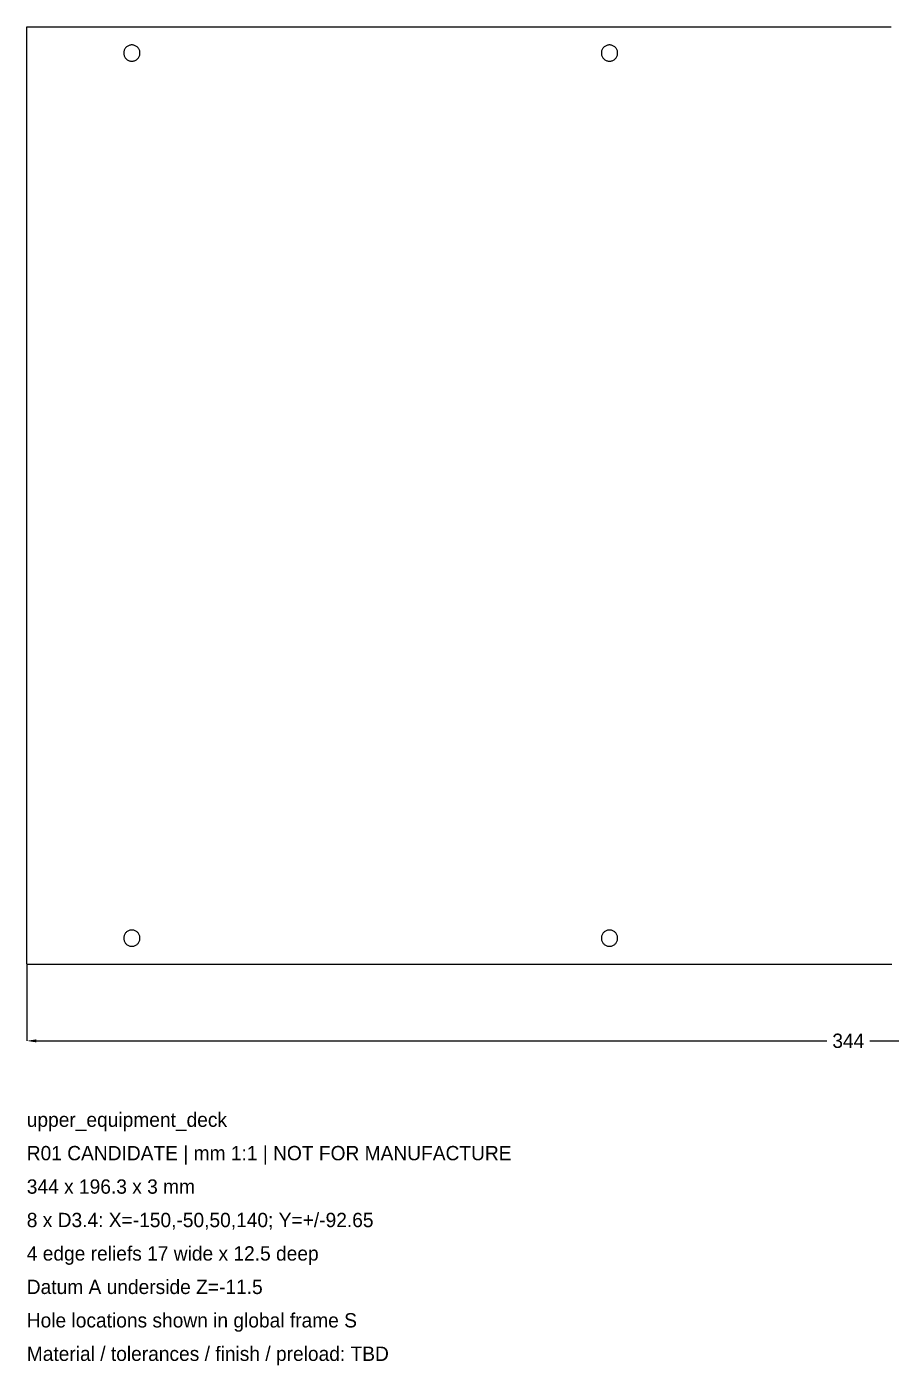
# Model space of a CAD drawing. Header units: millimetres. Extents: x 0 to 1322, y -1284 to 196.
# Drawn here: x 960 to 1141, y -483.9 to -203.7 of the extents above; entities that cross this region are included whole.
import ezdxf

# ---------------------------------------------------------------- set-up
doc = ezdxf.new("R2010")
doc.units = ezdxf.units.MM
for name, color, linetype in [('REFERENCE_DIMENSIONS', 2, 'Continuous'), ('REFERENCE_GEOMETRY', 7, 'Continuous'), ('REFERENCE_NOTES', 3, 'Continuous')]:
    doc.layers.add(name, color=color, linetype=linetype)
doc.dimstyles.get("Standard").update_dxf_attribs({"dimtxt": 2.5, "dimasz": 2.5, "dimexe": 1.25, "dimexo": 0.625, "dimtad": 1, "dimcen": 2.5, "dimazin": 3, "dimtfac": 1, "dimtmove": 0, "dimatfit": 3})

# ---------------------------------------------------------------- blocks, each defined once
blk = doc.blocks.new('_CLOSEDFILLED')
at = {"color": 0, "linetype": 'BYBLOCK'}
blk.add_solid([(-1, 0.16), (0, 0), (-1, -0.16)], dxfattribs=at)
blk = doc.blocks.new('*D11')
for p, q in [((960, -400), (960, -416)), ((1304, -400), (1304, -416)), ((962, -416), (1127.5, -416)), ((1136.5, -416), (1302, -416))]:
    blk.add_line(p, q)
at = {"layer": 'Defpoints'}
for p in [(960, -400), (1304, -400), (960, -416)]:
    blk.add_point(p, dxfattribs=at)
at = {"layer": 'REFERENCE_DIMENSIONS', "xscale": 2, "yscale": 2, "rotation": 180}
blk.add_blockref('_CLOSEDFILLED', (960, -416), dxfattribs=at)
at = {"layer": 'REFERENCE_DIMENSIONS', "xscale": 2, "yscale": 2}
blk.add_blockref('_CLOSEDFILLED', (1304, -416), dxfattribs=at)
at = {"layer": 'REFERENCE_DIMENSIONS', "insert": (1132, -416), "char_height": 3, "attachment_point": 5}
blk.add_mtext('344', dxfattribs=at)

msp = doc.modelspace()

# ---------------------------------------------------------------- linework, layer by layer
at = {"layer": 'REFERENCE_GEOMETRY'}
msp.add_lwpolyline([(1141.1287, -400), (1140.8788, -400), (1140.6288, -400), (1140.3788, -400), (1140.1289, -400), (1139.8789, -400), (1139.6289, -400), (1139.379, -400), (1139.129, -400), (1138.879, -400), (1138.629, -400), (1138.3791, -400), (1138.1291, -400), (1137.8791, -400), (1137.6292, -400), (1137.3792, -400), (1137.1292, -400), (1136.8793, -400), (1136.6293, -400), (1136.3793, -400), (1136.1294, -400), (1135.8794, -400), (1135.6294, -400), (1135.3795, -400), (1135.1295, -400), (1134.8795, -400), (1134.6296, -400), (1134.3796, -400), (1134.1296, -400), (1133.8797, -400), (1133.6297, -400), (1133.3797, -400), (1133.1297, -400), (1132.8798, -400), (1132.6298, -400), (1132.3798, -400), (1132.1299, -400), (1131.8799, -400), (1131.6299, -400), (1131.38, -400), (1131.13, -400), (1130.88, -400), (1130.6301, -400), (1130.3801, -400), (1130.1301, -400), (1129.8802, -400), (1129.6302, -400), (1129.3802, -400), (1129.1303, -400), (1128.8803, -400), (1128.6303, -400), (1128.3804, -400), (1128.1304, -400), (1127.8804, -400), (1127.6304, -400), (1127.3805, -400), (1127.1305, -400), (1126.8805, -400), (1126.6306, -400), (1126.3806, -400), (1126.1306, -400), (1125.8807, -400), (1125.6307, -400), (1125.3807, -400), (1125.1308, -400), (1124.8808, -400), (1124.6308, -400), (1124.3809, -400), (1124.1309, -400), (1123.8809, -400), (1123.631, -400), (1123.381, -400), (1123.131, -400), (1122.8811, -400), (1122.6311, -400), (1122.3811, -400), (1122.1311, -400), (1121.8812, -400), (1121.6312, -400), (1121.3812, -400), (1121.1313, -400), (1120.8813, -400), (1120.6313, -400), (1120.3814, -400), (1120.1314, -400), (1119.8814, -400), (1119.6315, -400), (1119.3815, -400), (1119.1315, -400), (1118.8816, -400), (1118.6316, -400), (1118.3816, -400), (1118.1317, -400), (1117.8817, -400), (1117.6317, -400), (1117.3817, -400), (1117.1318, -400), (1116.8818, -400), (1116.6318, -400), (1116.3819, -400), (1116.1319, -400), (1115.8819, -400), (1115.632, -400), (1115.382, -400), (1115.132, -400), (1114.8821, -400), (1114.6321, -400), (1114.3821, -400), (1114.1322, -400), (1113.8822, -400), (1113.6322, -400), (1113.3823, -400), (1113.1323, -400), (1112.8823, -400), (1112.6324, -400), (1112.3824, -400), (1112.1324, -400), (1111.8824, -400), (1111.6325, -400), (1111.3825, -400), (1111.1325, -400), (1110.8826, -400), (1110.6326, -400), (1110.3826, -400), (1110.1327, -400), (1109.8827, -400), (1109.6327, -400), (1109.3828, -400), (1109.1328, -400), (1108.8828, -400), (1108.6329, -400), (1108.3829, -400), (1108.1329, -400), (1107.883, -400), (1107.633, -400), (1107.383, -400), (1107.1331, -400), (1106.8831, -400), (1106.6331, -400), (1106.3831, -400), (1106.1332, -400), (1105.8832, -400), (1105.6332, -400), (1105.3833, -400), (1105.1333, -400), (1104.8833, -400), (1104.6334, -400), (1104.3834, -400), (1104.1334, -400), (1103.8835, -400), (1103.6335, -400), (1103.3835, -400), (1103.1336, -400), (1102.8836, -400), (1102.6336, -400), (1102.3837, -400), (1102.1337, -400), (1101.8837, -400), (1101.6337, -400), (1101.3838, -400), (1101.1338, -400), (1100.8838, -400), (1100.6339, -400), (1100.3839, -400), (1100.1339, -400), (1099.884, -400), (1099.634, -400), (1099.384, -400), (1099.1341, -400), (1098.8841, -400), (1098.6341, -400), (1098.3842, -400), (1098.1342, -400), (1097.8842, -400), (1097.6343, -400), (1097.3843, -400), (1097.1343, -400), (1096.8844, -400), (1096.6344, -400), (1096.3844, -400), (1096.1344, -400), (1095.8845, -400), (1095.6345, -400), (1095.3845, -400), (1095.1346, -400), (1094.8846, -400), (1094.6346, -400), (1094.3847, -400), (1094.1347, -400), (1093.8847, -400), (1093.6348, -400), (1093.3848, -400), (1093.1348, -400), (1092.8849, -400), (1092.6349, -400), (1092.3849, -400), (1092.135, -400), (1091.885, -400), (1091.635, -400), (1091.3851, -400), (1091.1351, -400), (1090.8851, -400), (1090.6351, -400), (1090.3852, -400), (1090.1352, -400), (1089.8852, -400), (1089.6353, -400), (1089.3853, -400), (1089.1353, -400), (1088.8854, -400), (1088.6354, -400), (1088.3854, -400), (1088.1355, -400), (1087.8855, -400), (1087.6355, -400), (1087.3856, -400), (1087.1356, -400), (1086.8856, -400), (1086.6357, -400), (1086.3857, -400), (1086.1357, -400), (1085.8858, -400), (1085.6358, -400), (1085.3858, -400), (1085.1358, -400), (1084.8859, -400), (1084.6359, -400), (1084.3859, -400), (1084.136, -400), (1083.886, -400), (1083.636, -400), (1083.3861, -400), (1083.1361, -400), (1082.8861, -400), (1082.6362, -400), (1082.3862, -400), (1082.1362, -400), (1081.8863, -400), (1081.6363, -400), (1081.3863, -400), (1081.1364, -400), (1080.8864, -400), (1080.6364, -400), (1080.3864, -400), (1080.1365, -400), (1079.8865, -400), (1079.6365, -400), (1079.3866, -400), (1079.1366, -400), (1078.8866, -400), (1078.6367, -400), (1078.3867, -400), (1078.1367, -400), (1077.8868, -400), (1077.6368, -400), (1077.3868, -400), (1077.1369, -400), (1076.8869, -400), (1076.6369, -400), (1076.387, -400), (1076.137, -400), (1075.887, -400), (1075.6371, -400), (1075.3871, -400), (1075.1371, -400), (1074.8871, -400), (1074.6372, -400), (1074.3872, -400), (1074.1372, -400), (1073.8873, -400), (1073.6373, -400), (1073.3873, -400), (1073.1374, -400), (1072.8874, -400), (1072.6374, -400), (1072.3875, -400), (1072.1375, -400), (1071.8875, -400), (1071.6376, -400), (1071.3876, -400), (1071.1376, -400), (1070.8877, -400), (1070.6377, -400), (1070.3877, -400), (1070.1378, -400), (1069.8878, -400), (1069.6378, -400), (1069.3878, -400), (1069.1379, -400), (1068.8879, -400), (1068.6379, -400), (1068.388, -400), (1068.138, -400), (1067.888, -400), (1067.6381, -400), (1067.3881, -400), (1067.1381, -400), (1066.8882, -400), (1066.6382, -400), (1066.3882, -400), (1066.1383, -400), (1065.8883, -400), (1065.6383, -400), (1065.3884, -400), (1065.1384, -400), (1064.8884, -400), (1064.6385, -400), (1064.3885, -400), (1064.1385, -400), (1063.8885, -400), (1063.6386, -400), (1063.3886, -400), (1063.1386, -400), (1062.8887, -400), (1062.6387, -400), (1062.3887, -400), (1062.1388, -400), (1061.8888, -400), (1061.6388, -400), (1061.3889, -400), (1061.1389, -400), (1060.8889, -400), (1060.639, -400), (1060.389, -400), (1060.139, -400), (1059.8891, -400), (1059.6391, -400), (1059.3891, -400), (1059.1391, -400), (1058.8892, -400), (1058.6392, -400), (1058.3892, -400), (1058.1393, -400), (1057.8893, -400), (1057.6393, -400), (1057.3894, -400), (1057.1394, -400), (1056.8894, -400), (1056.6395, -400), (1056.3895, -400), (1056.1395, -400), (1055.8896, -400), (1055.6396, -400), (1055.3896, -400), (1055.1397, -400), (1054.8897, -400), (1054.6397, -400), (1054.3898, -400), (1054.1398, -400), (1053.8898, -400), (1053.6398, -400), (1053.3899, -400), (1053.1399, -400), (1052.8899, -400), (1052.64, -400), (1052.39, -400), (1052.14, -400), (1051.8901, -400), (1051.6401, -400), (1051.3901, -400), (1051.1402, -400), (1050.8902, -400), (1050.6402, -400), (1050.3903, -400), (1050.1403, -400), (1049.8903, -400), (1049.6404, -400), (1049.3904, -400), (1049.1404, -400), (1048.8905, -400), (1048.6405, -400), (1048.3905, -400), (1048.1405, -400), (1047.8906, -400), (1047.6406, -400), (1047.3906, -400), (1047.1407, -400), (1046.8907, -400), (1046.6407, -400), (1046.3908, -400), (1046.1408, -400), (1045.8908, -400), (1045.6409, -400), (1045.3909, -400), (1045.1409, -400), (1044.891, -400), (1044.641, -400), (1044.391, -400), (1044.1411, -400), (1043.8911, -400), (1043.6411, -400), (1043.3911, -400), (1043.1412, -400), (1042.8912, -400), (1042.6412, -400), (1042.3913, -400), (1042.1413, -400), (1041.8913, -400), (1041.6414, -400), (1041.3914, -400), (1041.1414, -400), (1040.8915, -400), (1040.6415, -400), (1040.3915, -400), (1040.1416, -400), (1039.8916, -400), (1039.6416, -400), (1039.3917, -400), (1039.1417, -400), (1038.8917, -400), (1038.6418, -400), (1038.3918, -400), (1038.1418, -400), (1037.8918, -400), (1037.6419, -400), (1037.3919, -400), (1037.1419, -400), (1036.892, -400), (1036.642, -400), (1036.392, -400), (1036.1421, -400), (1035.8921, -400), (1035.6421, -400), (1035.3922, -400), (1035.1422, -400), (1034.8922, -400), (1034.6423, -400), (1034.3923, -400), (1034.1423, -400), (1033.8924, -400), (1033.6424, -400), (1033.3924, -400), (1033.1425, -400), (1032.8925, -400), (1032.6425, -400), (1032.3925, -400), (1032.1426, -400), (1031.8926, -400), (1031.6426, -400), (1031.3927, -400), (1031.1427, -400), (1030.8927, -400), (1030.6428, -400), (1030.3928, -400), (1030.1428, -400), (1029.8929, -400), (1029.6429, -400), (1029.3929, -400), (1029.143, -400), (1028.893, -400), (1028.643, -400), (1028.3931, -400), (1028.1431, -400), (1027.8931, -400), (1027.6432, -400), (1027.3932, -400), (1027.1432, -400), (1026.8932, -400), (1026.6433, -400), (1026.3933, -400), (1026.1433, -400), (1025.8934, -400), (1025.6434, -400), (1025.3934, -400), (1025.1435, -400), (1024.8935, -400), (1024.6435, -400), (1024.3936, -400), (1024.1436, -400), (1023.8936, -400), (1023.6437, -400), (1023.3937, -400), (1023.1437, -400), (1022.8938, -400), (1022.6438, -400), (1022.3938, -400), (1022.1438, -400), (1021.8939, -400), (1021.6439, -400), (1021.3939, -400), (1021.144, -400), (1020.894, -400), (1020.644, -400), (1020.3941, -400), (1020.1441, -400), (1019.8941, -400), (1019.6442, -400), (1019.3942, -400), (1019.1442, -400), (1018.8943, -400), (1018.6443, -400), (1018.3943, -400), (1018.1444, -400), (1017.8944, -400), (1017.6444, -400), (1017.3945, -400), (1017.1445, -400), (1016.8945, -400), (1016.6445, -400), (1016.3946, -400), (1016.1446, -400), (1015.8946, -400), (1015.6447, -400), (1015.3947, -400), (1015.1447, -400), (1014.8948, -400), (1014.6448, -400), (1014.3948, -400), (1014.1449, -400), (1013.8949, -400), (1013.6449, -400), (1013.395, -400), (1013.145, -400), (1012.895, -400), (1012.6451, -400), (1012.3951, -400), (1012.1451, -400), (1011.8952, -400), (1011.6452, -400), (1011.3952, -400), (1011.1452, -400), (1010.8953, -400), (1010.6453, -400), (1010.3953, -400), (1010.1454, -400), (1009.8954, -400), (1009.6454, -400), (1009.3955, -400), (1009.1455, -400), (1008.8955, -400), (1008.6456, -400), (1008.3956, -400), (1008.1456, -400), (1007.8957, -400), (1007.6457, -400), (1007.3957, -400), (1007.1458, -400), (1006.8958, -400), (1006.6458, -400), (1006.3959, -400), (1006.1459, -400), (1005.8959, -400), (1005.6459, -400), (1005.396, -400), (1005.146, -400), (1004.896, -400), (1004.6461, -400), (1004.3961, -400), (1004.1461, -400), (1003.8962, -400), (1003.6462, -400), (1003.3962, -400), (1003.1463, -400), (1002.8963, -400), (1002.6463, -400), (1002.3964, -400), (1002.1464, -400), (1001.8964, -400), (1001.6465, -400), (1001.3965, -400), (1001.1465, -400), (1000.8965, -400), (1000.6466, -400), (1000.3966, -400), (1000.1466, -400), (999.8967, -400), (999.6467, -400), (999.3967, -400), (999.1468, -400), (998.8968, -400), (998.6468, -400), (998.3969, -400), (998.1469, -400), (997.8969, -400), (997.647, -400), (997.397, -400), (997.147, -400), (996.8971, -400), (996.6471, -400), (996.3971, -400), (996.1472, -400), (995.8972, -400), (995.6472, -400), (995.3972, -400), (995.1473, -400), (994.8973, -400), (994.6473, -400), (994.3974, -400), (994.1474, -400), (993.8974, -400), (993.6475, -400), (993.3975, -400), (993.1475, -400), (992.8976, -400), (992.6476, -400), (992.3976, -400), (992.1477, -400), (991.8977, -400), (991.6477, -400), (991.3978, -400), (991.1478, -400), (990.8978, -400), (990.6479, -400), (990.3979, -400), (990.1479, -400), (989.8979, -400), (989.648, -400), (989.398, -400), (989.148, -400), (988.8981, -400), (988.6481, -400), (988.3981, -400), (988.1482, -400), (987.8982, -400), (987.6482, -400), (987.3983, -400), (987.1483, -400), (986.8983, -400), (986.6484, -400), (986.3984, -400), (986.1484, -400), (985.8985, -400), (985.6485, -400), (985.3985, -400), (985.1485, -400), (984.8986, -400), (984.6486, -400), (984.3986, -400), (984.1487, -400), (983.8987, -400), (983.6487, -400), (983.3988, -400), (983.1488, -400), (982.8988, -400), (982.6489, -400), (982.3989, -400), (982.1489, -400), (981.899, -400), (981.649, -400), (981.399, -400), (981.1491, -400), (980.8991, -400), (980.6491, -400), (980.3992, -400), (980.1492, -400), (979.8992, -400), (979.6492, -400), (979.3993, -400), (979.1493, -400), (978.8993, -400), (978.6494, -400), (978.3994, -400), (978.1494, -400), (977.8995, -400), (977.6495, -400), (977.3995, -400), (977.1496, -400), (976.8996, -400), (976.6496, -400), (976.3997, -400), (976.1497, -400), (975.8997, -400), (975.6498, -400), (975.3998, -400), (975.1498, -400), (974.8999, -400), (974.6499, -400), (974.3999, -400), (974.1499, -400), (973.9, -400), (973.65, -400), (973.4, -400), (973.1501, -400), (972.9001, -400), (972.6501, -400), (972.4002, -400), (972.1502, -400), (971.9002, -400), (971.6503, -400), (971.4003, -400), (971.1503, -400), (970.9004, -400), (970.6504, -400), (970.4004, -400), (970.1505, -400), (969.9005, -400), (969.6505, -400), (969.4006, -400), (969.1506, -400), (968.9006, -400), (968.6506, -400), (968.4007, -400), (968.1507, -400), (967.9007, -400), (967.6508, -400), (967.4008, -400), (967.1508, -400), (966.9009, -400), (966.6509, -400), (966.4009, -400), (966.151, -400), (965.901, -400), (965.651, -400), (965.4011, -400), (965.1511, -400), (964.9011, -400), (964.6512, -400), (964.4012, -400), (964.1512, -400), (963.9012, -400), (963.6513, -400), (963.4013, -400), (963.1513, -400), (962.9014, -400), (962.6514, -400), (962.4014, -400), (962.1515, -400), (961.9015, -400), (961.6515, -400), (961.4016, -400), (961.1516, -400), (960.9016, -400), (960.6517, -400), (960.4017, -400), (960.1517, -400), (960, -399.9018), (960, -399.6518), (960, -399.4018), (960, -399.1519), (960, -398.9019), (960, -398.6519), (960, -398.4019), (960, -398.152), (960, -397.902), (960, -397.652), (960, -397.4021), (960, -397.1521), (960, -396.9021), (960, -396.6522), (960, -396.4022), (960, -396.1522), (960, -395.9023), (960, -395.6523), (960, -395.4023), (960, -395.1524), (960, -394.9024), (960, -394.6524), (960, -394.4025), (960, -394.1525), (960, -393.9025), (960, -393.6526), (960, -393.4026), (960, -393.1526), (960, -392.9026), (960, -392.6527), (960, -392.4027), (960, -392.1527), (960, -391.9028), (960, -391.6528), (960, -391.4028), (960, -391.1529), (960, -390.9029), (960, -390.6529), (960, -390.403), (960, -390.153), (960, -389.903), (960, -389.6531), (960, -389.4031), (960, -389.1531), (960, -388.9032), (960, -388.6532), (960, -388.4032), (960, -388.1533), (960, -387.9033), (960, -387.6533), (960, -387.4033), (960, -387.1534), (960, -386.9034), (960, -386.6534), (960, -386.4035), (960, -386.1535), (960, -385.9035), (960, -385.6536), (960, -385.4036), (960, -385.1536), (960, -384.9037), (960, -384.6537), (960, -384.4037), (960, -384.1538), (960, -383.9038), (960, -383.6538), (960, -383.4039), (960, -383.1539), (960, -382.9039), (960, -382.6539), (960, -382.404), (960, -382.154), (960, -381.904), (960, -381.6541), (960, -381.4041), (960, -381.1541), (960, -380.9042), (960, -380.6542), (960, -380.4042), (960, -380.1543), (960, -379.9043), (960, -379.6543), (960, -379.4044), (960, -379.1544), (960, -378.9044), (960, -378.6545), (960, -378.4045), (960, -378.1545), (960, -377.9046), (960, -377.6546), (960, -377.4046), (960, -377.1546), (960, -376.9047), (960, -376.6547), (960, -376.4047), (960, -376.1548), (960, -375.9048), (960, -375.6548), (960, -375.4049), (960, -375.1549), (960, -374.9049), (960, -374.655), (960, -374.405), (960, -374.155), (960, -373.9051), (960, -373.6551), (960, -373.4051), (960, -373.1552), (960, -372.9052), (960, -372.6552), (960, -372.4053), (960, -372.1553), (960, -371.9053), (960, -371.6553), (960, -371.4054), (960, -371.1554), (960, -370.9054), (960, -370.6555), (960, -370.4055), (960, -370.1555), (960, -369.9056), (960, -369.6556), (960, -369.4056), (960, -369.1557), (960, -368.9057), (960, -368.6557), (960, -368.4058), (960, -368.1558), (960, -367.9058), (960, -367.6559), (960, -367.4059), (960, -367.1559), (960, -366.9059), (960, -366.656), (960, -366.406), (960, -366.156), (960, -365.9061), (960, -365.6561), (960, -365.4061), (960, -365.1562), (960, -364.9062), (960, -364.6562), (960, -364.4063), (960, -364.1563), (960, -363.9063), (960, -363.6564), (960, -363.4064), (960, -363.1564), (960, -362.9065), (960, -362.6565), (960, -362.4065), (960, -362.1566), (960, -361.9066), (960, -361.6566), (960, -361.4066), (960, -361.1567), (960, -360.9067), (960, -360.6567), (960, -360.4068), (960, -360.1568), (960, -359.9068), (960, -359.6569), (960, -359.4069), (960, -359.1569), (960, -358.907), (960, -358.657), (960, -358.407), (960, -358.1571), (960, -357.9071), (960, -357.6571), (960, -357.4072), (960, -357.1572), (960, -356.9072), (960, -356.6573), (960, -356.4073), (960, -356.1573), (960, -355.9073), (960, -355.6574), (960, -355.4074), (960, -355.1574), (960, -354.9075), (960, -354.6575), (960, -354.4075), (960, -354.1576), (960, -353.9076), (960, -353.6576), (960, -353.4077), (960, -353.1577), (960, -352.9077), (960, -352.6578), (960, -352.4078), (960, -352.1578), (960, -351.9079), (960, -351.6579), (960, -351.4079), (960, -351.158), (960, -350.908), (960, -350.658), (960, -350.408), (960, -350.1581), (960, -349.9081), (960, -349.6581), (960, -349.4082), (960, -349.1582), (960, -348.9082), (960, -348.6583), (960, -348.4083), (960, -348.1583), (960, -347.9084), (960, -347.6584), (960, -347.4084), (960, -347.1585), (960, -346.9085), (960, -346.6585), (960, -346.4086), (960, -346.1586), (960, -345.9086), (960, -345.6586), (960, -345.4087), (960, -345.1587), (960, -344.9087), (960, -344.6588), (960, -344.4088), (960, -344.1588), (960, -343.9089), (960, -343.6589), (960, -343.4089), (960, -343.159), (960, -342.909), (960, -342.659), (960, -342.4091), (960, -342.1591), (960, -341.9091), (960, -341.6592), (960, -341.4092), (960, -341.1592), (960, -340.9093), (960, -340.6593), (960, -340.4093), (960, -340.1593), (960, -339.9094), (960, -339.6594), (960, -339.4094), (960, -339.1595), (960, -338.9095), (960, -338.6595), (960, -338.4096), (960, -338.1596), (960, -337.9096), (960, -337.6597), (960, -337.4097), (960, -337.1597), (960, -336.9098), (960, -336.6598), (960, -336.4098), (960, -336.1599), (960, -335.9099), (960, -335.6599), (960, -335.41), (960, -335.16), (960, -334.91), (960, -334.66), (960, -334.4101), (960, -334.1601), (960, -333.9101), (960, -333.6602), (960, -333.4102), (960, -333.1602), (960, -332.9103), (960, -332.6603), (960, -332.4103), (960, -332.1604), (960, -331.9104), (960, -331.6604), (960, -331.4105), (960, -331.1605), (960, -330.9105), (960, -330.6606), (960, -330.4106), (960, -330.1606), (960, -329.9107), (960, -329.6607), (960, -329.4107), (960, -329.1607), (960, -328.9108), (960, -328.6608), (960, -328.4108), (960, -328.1609), (960, -327.9109), (960, -327.6609), (960, -327.411), (960, -327.161), (960, -326.911), (960, -326.6611), (960, -326.4111), (960, -326.1611), (960, -325.9112), (960, -325.6612), (960, -325.4112), (960, -325.1613), (960, -324.9113), (960, -324.6613), (960, -324.4113), (960, -324.1614), (960, -323.9114), (960, -323.6614), (960, -323.4115), (960, -323.1615), (960, -322.9115), (960, -322.6616), (960, -322.4116), (960, -322.1616), (960, -321.9117), (960, -321.6617), (960, -321.4117), (960, -321.1618), (960, -320.9118), (960, -320.6618), (960, -320.4119), (960, -320.1619), (960, -319.9119), (960, -319.662), (960, -319.412), (960, -319.162), (960, -318.912), (960, -318.6621), (960, -318.4121), (960, -318.1621), (960, -317.9122), (960, -317.6622), (960, -317.4122), (960, -317.1623), (960, -316.9123), (960, -316.6623), (960, -316.4124), (960, -316.1624), (960, -315.9124), (960, -315.6625), (960, -315.4125), (960, -315.1625), (960, -314.9126), (960, -314.6626), (960, -314.4126), (960, -314.1627), (960, -313.9127), (960, -313.6627), (960, -313.4127), (960, -313.1628), (960, -312.9128), (960, -312.6628), (960, -312.4129), (960, -312.1629), (960, -311.9129), (960, -311.663), (960, -311.413), (960, -311.163), (960, -310.9131), (960, -310.6631), (960, -310.4131), (960, -310.1632), (960, -309.9132), (960, -309.6632), (960, -309.4133), (960, -309.1633), (960, -308.9133), (960, -308.6633), (960, -308.4134), (960, -308.1634), (960, -307.9134), (960, -307.6635), (960, -307.4135), (960, -307.1635), (960, -306.9136), (960, -306.6636), (960, -306.4136), (960, -306.1637), (960, -305.9137), (960, -305.6637), (960, -305.4138), (960, -305.1638), (960, -304.9138), (960, -304.6639), (960, -304.4139), (960, -304.1639), (960, -303.914), (960, -303.664), (960, -303.414), (960, -303.164), (960, -302.9141), (960, -302.6641), (960, -302.4141), (960, -302.1642), (960, -301.9142), (960, -301.6642), (960, -301.4143), (960, -301.1643), (960, -300.9143), (960, -300.6644), (960, -300.4144), (960, -300.1644), (960, -299.9145), (960, -299.6645), (960, -299.4145), (960, -299.1646), (960, -298.9146), (960, -298.6646), (960, -298.4147), (960, -298.1647), (960, -297.9147), (960, -297.6647), (960, -297.4148), (960, -297.1648), (960, -296.9148), (960, -296.6649), (960, -296.4149), (960, -296.1649), (960, -295.915), (960, -295.665), (960, -295.415), (960, -295.1651), (960, -294.9151), (960, -294.6651), (960, -294.4152), (960, -294.1652), (960, -293.9152), (960, -293.6653), (960, -293.4153), (960, -293.1653), (960, -292.9154), (960, -292.6654), (960, -292.4154), (960, -292.1654), (960, -291.9155), (960, -291.6655), (960, -291.4155), (960, -291.1656), (960, -290.9156), (960, -290.6656), (960, -290.4157), (960, -290.1657), (960, -289.9157), (960, -289.6658), (960, -289.4158), (960, -289.1658), (960, -288.9159), (960, -288.6659), (960, -288.4159), (960, -288.166), (960, -287.916), (960, -287.666), (960, -287.416), (960, -287.1661), (960, -286.9161), (960, -286.6661), (960, -286.4162), (960, -286.1662), (960, -285.9162), (960, -285.6663), (960, -285.4163), (960, -285.1663), (960, -284.9164), (960, -284.6664), (960, -284.4164), (960, -284.1665), (960, -283.9165), (960, -283.6665), (960, -283.4166), (960, -283.1666), (960, -282.9166), (960, -282.6667), (960, -282.4167), (960, -282.1667), (960, -281.9167), (960, -281.6668), (960, -281.4168), (960, -281.1668), (960, -280.9169), (960, -280.6669), (960, -280.4169), (960, -280.167), (960, -279.917), (960, -279.667), (960, -279.4171), (960, -279.1671), (960, -278.9171), (960, -278.6672), (960, -278.4172), (960, -278.1672), (960, -277.9173), (960, -277.6673), (960, -277.4173), (960, -277.1674), (960, -276.9174), (960, -276.6674), (960, -276.4174), (960, -276.1675), (960, -275.9175), (960, -275.6675), (960, -275.4176), (960, -275.1676), (960, -274.9176), (960, -274.6677), (960, -274.4177), (960, -274.1677), (960, -273.9178), (960, -273.6678), (960, -273.4178), (960, -273.1679), (960, -272.9179), (960, -272.6679), (960, -272.418), (960, -272.168), (960, -271.918), (960, -271.668), (960, -271.4181), (960, -271.1681), (960, -270.9181), (960, -270.6682), (960, -270.4182), (960, -270.1682), (960, -269.9183), (960, -269.6683), (960, -269.4183), (960, -269.1684), (960, -268.9184), (960, -268.6684), (960, -268.4185), (960, -268.1685), (960, -267.9185), (960, -267.6686), (960, -267.4186), (960, -267.1686), (960, -266.9187), (960, -266.6687), (960, -266.4187), (960, -266.1687), (960, -265.9188), (960, -265.6688), (960, -265.4188), (960, -265.1689), (960, -264.9189), (960, -264.6689), (960, -264.419), (960, -264.169), (960, -263.919), (960, -263.6691), (960, -263.4191), (960, -263.1691), (960, -262.9192), (960, -262.6692), (960, -262.4192), (960, -262.1693), (960, -261.9193), (960, -261.6693), (960, -261.4194), (960, -261.1694), (960, -260.9194), (960, -260.6694), (960, -260.4195), (960, -260.1695), (960, -259.9195), (960, -259.6696), (960, -259.4196), (960, -259.1696), (960, -258.9197), (960, -258.6697), (960, -258.4197), (960, -258.1698), (960, -257.9198), (960, -257.6698), (960, -257.4199), (960, -257.1699), (960, -256.9199), (960, -256.67), (960, -256.42), (960, -256.17), (960, -255.9201), (960, -255.6701), (960, -255.4201), (960, -255.1701), (960, -254.9202), (960, -254.6702), (960, -254.4202), (960, -254.1703), (960, -253.9203), (960, -253.6703), (960, -253.4204), (960, -253.1704), (960, -252.9204), (960, -252.6705), (960, -252.4205), (960, -252.1705), (960, -251.9206), (960, -251.6706), (960, -251.4206), (960, -251.1707), (960, -250.9207), (960, -250.6707), (960, -250.4207), (960, -250.1708), (960, -249.9208), (960, -249.6708), (960, -249.4209), (960, -249.1709), (960, -248.9209), (960, -248.671), (960, -248.421), (960, -248.171), (960, -247.9211), (960, -247.6711), (960, -247.4211), (960, -247.1712), (960, -246.9212), (960, -246.6712), (960, -246.4213), (960, -246.1713), (960, -245.9213), (960, -245.6714), (960, -245.4214), (960, -245.1714), (960, -244.9214), (960, -244.6715), (960, -244.4215), (960, -244.1715), (960, -243.9216), (960, -243.6716), (960, -243.4216), (960, -243.1717), (960, -242.9217), (960, -242.6717), (960, -242.4218), (960, -242.1718), (960, -241.9218), (960, -241.6719), (960, -241.4219), (960, -241.1719), (960, -240.922), (960, -240.672), (960, -240.422), (960, -240.1721), (960, -239.9221), (960, -239.6721), (960, -239.4221), (960, -239.1722), (960, -238.9222), (960, -238.6722), (960, -238.4223), (960, -238.1723), (960, -237.9223), (960, -237.6724), (960, -237.4224), (960, -237.1724), (960, -236.9225), (960, -236.6725), (960, -236.4225), (960, -236.1726), (960, -235.9226), (960, -235.6726), (960, -235.4227), (960, -235.1727), (960, -234.9227), (960, -234.6728), (960, -234.4228), (960, -234.1728), (960, -233.9228), (960, -233.6729), (960, -233.4229), (960, -233.1729), (960, -232.923), (960, -232.673), (960, -232.423), (960, -232.1731), (960, -231.9231), (960, -231.6731), (960, -231.4232), (960, -231.1732), (960, -230.9232), (960, -230.6733), (960, -230.4233), (960, -230.1733), (960, -229.9234), (960, -229.6734), (960, -229.4234), (960, -229.1734), (960, -228.9235), (960, -228.6735), (960, -228.4235), (960, -228.1736), (960, -227.9236), (960, -227.6736), (960, -227.4237), (960, -227.1737), (960, -226.9237), (960, -226.6738), (960, -226.4238), (960, -226.1738), (960, -225.9239), (960, -225.6739), (960, -225.4239), (960, -225.174), (960, -224.924), (960, -224.674), (960, -224.4241), (960, -224.1741), (960, -223.9241), (960, -223.6741), (960, -223.4242), (960, -223.1742), (960, -222.9242), (960, -222.6743), (960, -222.4243), (960, -222.1743), (960, -221.9244), (960, -221.6744), (960, -221.4244), (960, -221.1745), (960, -220.9245), (960, -220.6745), (960, -220.4246), (960, -220.1746), (960, -219.9246), (960, -219.6747), (960, -219.4247), (960, -219.1747), (960, -218.9248), (960, -218.6748), (960, -218.4248), (960, -218.1748), (960, -217.9249), (960, -217.6749), (960, -217.4249), (960, -217.175), (960, -216.925), (960, -216.675), (960, -216.4251), (960, -216.1751), (960, -215.9251), (960, -215.6752), (960, -215.4252), (960, -215.1752), (960, -214.9253), (960, -214.6753), (960, -214.4253), (960, -214.1754), (960, -213.9254), (960, -213.6754), (960, -213.4254), (960, -213.1755), (960, -212.9255), (960, -212.6755), (960, -212.4256), (960, -212.1756), (960, -211.9256), (960, -211.6757), (960, -211.4257), (960, -211.1757), (960, -210.9258), (960, -210.6758), (960, -210.4258), (960, -210.1759), (960, -209.9259), (960, -209.6759), (960, -209.426), (960, -209.176), (960, -208.926), (960, -208.6761), (960, -208.4261), (960, -208.1761), (960, -207.9261), (960, -207.6762), (960, -207.4262), (960, -207.1762), (960, -206.9263), (960, -206.6763), (960, -206.4263), (960, -206.1764), (960, -205.9264), (960, -205.6764), (960, -205.4265), (960, -205.1765), (960, -204.9265), (960, -204.6766), (960, -204.4266), (960, -204.1766), (960, -203.9267), (960.0233, -203.7), (960.2733, -203.7), (960.5232, -203.7), (960.7732, -203.7), (961.0232, -203.7), (961.2732, -203.7), (961.5231, -203.7), (961.7731, -203.7), (962.0231, -203.7), (962.273, -203.7), (962.523, -203.7), (962.773, -203.7), (963.0229, -203.7), (963.2729, -203.7), (963.5229, -203.7), (963.7728, -203.7), (964.0228, -203.7), (964.2728, -203.7), (964.5227, -203.7), (964.7727, -203.7), (965.0227, -203.7), (965.2726, -203.7), (965.5226, -203.7), (965.7726, -203.7), (966.0225, -203.7), (966.2725, -203.7), (966.5225, -203.7), (966.7725, -203.7), (967.0224, -203.7), (967.2724, -203.7), (967.5224, -203.7), (967.7723, -203.7), (968.0223, -203.7), (968.2723, -203.7), (968.5222, -203.7), (968.7722, -203.7), (969.0222, -203.7), (969.2721, -203.7), (969.5221, -203.7), (969.7721, -203.7), (970.022, -203.7), (970.272, -203.7), (970.522, -203.7), (970.7719, -203.7), (971.0219, -203.7), (971.2719, -203.7), (971.5219, -203.7), (971.7718, -203.7), (972.0218, -203.7), (972.2718, -203.7), (972.5217, -203.7), (972.7717, -203.7), (973.0217, -203.7), (973.2716, -203.7), (973.5216, -203.7), (973.7716, -203.7), (974.0215, -203.7), (974.2715, -203.7), (974.5215, -203.7), (974.7714, -203.7), (975.0214, -203.7), (975.2714, -203.7), (975.5213, -203.7), (975.7713, -203.7), (976.0213, -203.7), (976.2712, -203.7), (976.5212, -203.7), (976.7712, -203.7), (977.0212, -203.7), (977.2711, -203.7), (977.5211, -203.7), (977.7711, -203.7), (978.021, -203.7), (978.271, -203.7), (978.521, -203.7), (978.7709, -203.7), (979.0209, -203.7), (979.2709, -203.7), (979.5208, -203.7), (979.7708, -203.7), (980.0208, -203.7), (980.2707, -203.7), (980.5207, -203.7), (980.7707, -203.7), (981.0206, -203.7), (981.2706, -203.7), (981.5206, -203.7), (981.7705, -203.7), (982.0205, -203.7), (982.2705, -203.7), (982.5205, -203.7), (982.7704, -203.7), (983.0204, -203.7), (983.2704, -203.7), (983.5203, -203.7), (983.7703, -203.7), (984.0203, -203.7), (984.2702, -203.7), (984.5202, -203.7), (984.7702, -203.7), (985.0201, -203.7), (985.2701, -203.7), (985.5201, -203.7), (985.77, -203.7), (986.02, -203.7), (986.27, -203.7), (986.5199, -203.7), (986.7699, -203.7), (987.0199, -203.7), (987.2698, -203.7), (987.5198, -203.7), (987.7698, -203.7), (988.0198, -203.7), (988.2697, -203.7), (988.5197, -203.7), (988.7697, -203.7), (989.0196, -203.7), (989.2696, -203.7), (989.5196, -203.7), (989.7695, -203.7), (990.0195, -203.7), (990.2695, -203.7), (990.5194, -203.7), (990.7694, -203.7), (991.0194, -203.7), (991.2693, -203.7), (991.5193, -203.7), (991.7693, -203.7), (992.0192, -203.7), (992.2692, -203.7), (992.5192, -203.7), (992.7692, -203.7), (993.0191, -203.7), (993.2691, -203.7), (993.5191, -203.7), (993.769, -203.7), (994.019, -203.7), (994.269, -203.7), (994.5189, -203.7), (994.7689, -203.7), (995.0189, -203.7), (995.2688, -203.7), (995.5188, -203.7), (995.7688, -203.7), (996.0187, -203.7), (996.2687, -203.7), (996.5187, -203.7), (996.7686, -203.7), (997.0186, -203.7), (997.2686, -203.7), (997.5185, -203.7), (997.7685, -203.7), (998.0185, -203.7), (998.2685, -203.7), (998.5184, -203.7), (998.7684, -203.7), (999.0184, -203.7), (999.2683, -203.7), (999.5183, -203.7), (999.7683, -203.7), (1000.0182, -203.7), (1000.2682, -203.7), (1000.5182, -203.7), (1000.7681, -203.7), (1001.0181, -203.7), (1001.2681, -203.7), (1001.518, -203.7), (1001.768, -203.7), (1002.018, -203.7), (1002.2679, -203.7), (1002.5179, -203.7), (1002.7679, -203.7), (1003.0178, -203.7), (1003.2678, -203.7), (1003.5178, -203.7), (1003.7678, -203.7), (1004.0177, -203.7), (1004.2677, -203.7), (1004.5177, -203.7), (1004.7676, -203.7), (1005.0176, -203.7), (1005.2676, -203.7), (1005.5175, -203.7), (1005.7675, -203.7), (1006.0175, -203.7), (1006.2674, -203.7), (1006.5174, -203.7), (1006.7674, -203.7), (1007.0173, -203.7), (1007.2673, -203.7), (1007.5173, -203.7), (1007.7672, -203.7), (1008.0172, -203.7), (1008.2672, -203.7), (1008.5172, -203.7), (1008.7671, -203.7), (1009.0171, -203.7), (1009.2671, -203.7), (1009.517, -203.7), (1009.767, -203.7), (1010.017, -203.7), (1010.2669, -203.7), (1010.5169, -203.7), (1010.7669, -203.7), (1011.0168, -203.7), (1011.2668, -203.7), (1011.5168, -203.7), (1011.7667, -203.7), (1012.0167, -203.7), (1012.2667, -203.7), (1012.5166, -203.7), (1012.7666, -203.7), (1013.0166, -203.7), (1013.2665, -203.7), (1013.5165, -203.7), (1013.7665, -203.7), (1014.0165, -203.7), (1014.2664, -203.7), (1014.5164, -203.7), (1014.7664, -203.7), (1015.0163, -203.7), (1015.2663, -203.7), (1015.5163, -203.7), (1015.7662, -203.7), (1016.0162, -203.7), (1016.2662, -203.7), (1016.5161, -203.7), (1016.7661, -203.7), (1017.0161, -203.7), (1017.266, -203.7), (1017.516, -203.7), (1017.766, -203.7), (1018.0159, -203.7), (1018.2659, -203.7), (1018.5159, -203.7), (1018.7658, -203.7), (1019.0158, -203.7), (1019.2658, -203.7), (1019.5158, -203.7), (1019.7657, -203.7), (1020.0157, -203.7), (1020.2657, -203.7), (1020.5156, -203.7), (1020.7656, -203.7), (1021.0156, -203.7), (1021.2655, -203.7), (1021.5155, -203.7), (1021.7655, -203.7), (1022.0154, -203.7), (1022.2654, -203.7), (1022.5154, -203.7), (1022.7653, -203.7), (1023.0153, -203.7), (1023.2653, -203.7), (1023.5152, -203.7), (1023.7652, -203.7), (1024.0152, -203.7), (1024.2651, -203.7), (1024.5151, -203.7), (1024.7651, -203.7), (1025.0151, -203.7), (1025.265, -203.7), (1025.515, -203.7), (1025.765, -203.7), (1026.0149, -203.7), (1026.2649, -203.7), (1026.5149, -203.7), (1026.7648, -203.7), (1027.0148, -203.7), (1027.2648, -203.7), (1027.5147, -203.7), (1027.7647, -203.7), (1028.0147, -203.7), (1028.2646, -203.7), (1028.5146, -203.7), (1028.7646, -203.7), (1029.0145, -203.7), (1029.2645, -203.7), (1029.5145, -203.7), (1029.7645, -203.7), (1030.0144, -203.7), (1030.2644, -203.7), (1030.5144, -203.7), (1030.7643, -203.7), (1031.0143, -203.7), (1031.2643, -203.7), (1031.5142, -203.7), (1031.7642, -203.7), (1032.0142, -203.7), (1032.2641, -203.7), (1032.5141, -203.7), (1032.7641, -203.7), (1033.014, -203.7), (1033.264, -203.7), (1033.514, -203.7), (1033.7639, -203.7), (1034.0139, -203.7), (1034.2639, -203.7), (1034.5138, -203.7), (1034.7638, -203.7), (1035.0138, -203.7), (1035.2638, -203.7), (1035.5137, -203.7), (1035.7637, -203.7), (1036.0137, -203.7), (1036.2636, -203.7), (1036.5136, -203.7), (1036.7636, -203.7), (1037.0135, -203.7), (1037.2635, -203.7), (1037.5135, -203.7), (1037.7634, -203.7), (1038.0134, -203.7), (1038.2634, -203.7), (1038.5133, -203.7), (1038.7633, -203.7), (1039.0133, -203.7), (1039.2632, -203.7), (1039.5132, -203.7), (1039.7632, -203.7), (1040.0131, -203.7), (1040.2631, -203.7), (1040.5131, -203.7), (1040.7631, -203.7), (1041.013, -203.7), (1041.263, -203.7), (1041.513, -203.7), (1041.7629, -203.7), (1042.0129, -203.7), (1042.2629, -203.7), (1042.5128, -203.7), (1042.7628, -203.7), (1043.0128, -203.7), (1043.2627, -203.7), (1043.5127, -203.7), (1043.7627, -203.7), (1044.0126, -203.7), (1044.2626, -203.7), (1044.5126, -203.7), (1044.7625, -203.7), (1045.0125, -203.7), (1045.2625, -203.7), (1045.5124, -203.7), (1045.7624, -203.7), (1046.0124, -203.7), (1046.2624, -203.7), (1046.5123, -203.7), (1046.7623, -203.7), (1047.0123, -203.7), (1047.2622, -203.7), (1047.5122, -203.7), (1047.7622, -203.7), (1048.0121, -203.7), (1048.2621, -203.7), (1048.5121, -203.7), (1048.762, -203.7), (1049.012, -203.7), (1049.262, -203.7), (1049.5119, -203.7), (1049.7619, -203.7), (1050.0119, -203.7), (1050.2618, -203.7), (1050.5118, -203.7), (1050.7618, -203.7), (1051.0118, -203.7), (1051.2617, -203.7), (1051.5117, -203.7), (1051.7617, -203.7), (1052.0116, -203.7), (1052.2616, -203.7), (1052.5116, -203.7), (1052.7615, -203.7), (1053.0115, -203.7), (1053.2615, -203.7), (1053.5114, -203.7), (1053.7614, -203.7), (1054.0114, -203.7), (1054.2613, -203.7), (1054.5113, -203.7), (1054.7613, -203.7), (1055.0112, -203.7), (1055.2612, -203.7), (1055.5112, -203.7), (1055.7611, -203.7), (1056.0111, -203.7), (1056.2611, -203.7), (1056.5111, -203.7), (1056.761, -203.7), (1057.011, -203.7), (1057.261, -203.7), (1057.5109, -203.7), (1057.7609, -203.7), (1058.0109, -203.7), (1058.2608, -203.7), (1058.5108, -203.7), (1058.7608, -203.7), (1059.0107, -203.7), (1059.2607, -203.7), (1059.5107, -203.7), (1059.7606, -203.7), (1060.0106, -203.7), (1060.2606, -203.7), (1060.5105, -203.7), (1060.7605, -203.7), (1061.0105, -203.7), (1061.2604, -203.7), (1061.5104, -203.7), (1061.7604, -203.7), (1062.0104, -203.7), (1062.2603, -203.7), (1062.5103, -203.7), (1062.7603, -203.7), (1063.0102, -203.7), (1063.2602, -203.7), (1063.5102, -203.7), (1063.7601, -203.7), (1064.0101, -203.7), (1064.2601, -203.7), (1064.51, -203.7), (1064.76, -203.7), (1065.01, -203.7), (1065.2599, -203.7), (1065.5099, -203.7), (1065.7599, -203.7), (1066.0098, -203.7), (1066.2598, -203.7), (1066.5098, -203.7), (1066.7598, -203.7), (1067.0097, -203.7), (1067.2597, -203.7), (1067.5097, -203.7), (1067.7596, -203.7), (1068.0096, -203.7), (1068.2596, -203.7), (1068.5095, -203.7), (1068.7595, -203.7), (1069.0095, -203.7), (1069.2594, -203.7), (1069.5094, -203.7), (1069.7594, -203.7), (1070.0093, -203.7), (1070.2593, -203.7), (1070.5093, -203.7), (1070.7592, -203.7), (1071.0092, -203.7), (1071.2592, -203.7), (1071.5091, -203.7), (1071.7591, -203.7), (1072.0091, -203.7), (1072.2591, -203.7), (1072.509, -203.7), (1072.759, -203.7), (1073.009, -203.7), (1073.2589, -203.7), (1073.5089, -203.7), (1073.7589, -203.7), (1074.0088, -203.7), (1074.2588, -203.7), (1074.5088, -203.7), (1074.7587, -203.7), (1075.0087, -203.7), (1075.2587, -203.7), (1075.5086, -203.7), (1075.7586, -203.7), (1076.0086, -203.7), (1076.2585, -203.7), (1076.5085, -203.7), (1076.7585, -203.7), (1077.0084, -203.7), (1077.2584, -203.7), (1077.5084, -203.7), (1077.7584, -203.7), (1078.0083, -203.7), (1078.2583, -203.7), (1078.5083, -203.7), (1078.7582, -203.7), (1079.0082, -203.7), (1079.2582, -203.7), (1079.5081, -203.7), (1079.7581, -203.7), (1080.0081, -203.7), (1080.258, -203.7), (1080.508, -203.7), (1080.758, -203.7), (1081.0079, -203.7), (1081.2579, -203.7), (1081.5079, -203.7), (1081.7578, -203.7), (1082.0078, -203.7), (1082.2578, -203.7), (1082.5077, -203.7), (1082.7577, -203.7), (1083.0077, -203.7), (1083.2577, -203.7), (1083.5076, -203.7), (1083.7576, -203.7), (1084.0076, -203.7), (1084.2575, -203.7), (1084.5075, -203.7), (1084.7575, -203.7), (1085.0074, -203.7), (1085.2574, -203.7), (1085.5074, -203.7), (1085.7573, -203.7), (1086.0073, -203.7), (1086.2573, -203.7), (1086.5072, -203.7), (1086.7572, -203.7), (1087.0072, -203.7), (1087.2571, -203.7), (1087.5071, -203.7), (1087.7571, -203.7), (1088.0071, -203.7), (1088.257, -203.7), (1088.507, -203.7), (1088.757, -203.7), (1089.0069, -203.7), (1089.2569, -203.7), (1089.5069, -203.7), (1089.7568, -203.7), (1090.0068, -203.7), (1090.2568, -203.7), (1090.5067, -203.7), (1090.7567, -203.7), (1091.0067, -203.7), (1091.2566, -203.7), (1091.5066, -203.7), (1091.7566, -203.7), (1092.0065, -203.7), (1092.2565, -203.7), (1092.5065, -203.7), (1092.7564, -203.7), (1093.0064, -203.7), (1093.2564, -203.7), (1093.5064, -203.7), (1093.7563, -203.7), (1094.0063, -203.7), (1094.2563, -203.7), (1094.5062, -203.7), (1094.7562, -203.7), (1095.0062, -203.7), (1095.2561, -203.7), (1095.5061, -203.7), (1095.7561, -203.7), (1096.006, -203.7), (1096.256, -203.7), (1096.506, -203.7), (1096.7559, -203.7), (1097.0059, -203.7), (1097.2559, -203.7), (1097.5058, -203.7), (1097.7558, -203.7), (1098.0058, -203.7), (1098.2557, -203.7), (1098.5057, -203.7), (1098.7557, -203.7), (1099.0057, -203.7), (1099.2556, -203.7), (1099.5056, -203.7), (1099.7556, -203.7), (1100.0055, -203.7), (1100.2555, -203.7), (1100.5055, -203.7), (1100.7554, -203.7), (1101.0054, -203.7), (1101.2554, -203.7), (1101.5053, -203.7), (1101.7553, -203.7), (1102.0053, -203.7), (1102.2552, -203.7), (1102.5052, -203.7), (1102.7552, -203.7), (1103.0051, -203.7), (1103.2551, -203.7), (1103.5051, -203.7), (1103.755, -203.7), (1104.005, -203.7), (1104.255, -203.7), (1104.505, -203.7), (1104.7549, -203.7), (1105.0049, -203.7), (1105.2549, -203.7), (1105.5048, -203.7), (1105.7548, -203.7), (1106.0048, -203.7), (1106.2547, -203.7), (1106.5047, -203.7), (1106.7547, -203.7), (1107.0046, -203.7), (1107.2546, -203.7), (1107.5046, -203.7), (1107.7545, -203.7), (1108.0045, -203.7), (1108.2545, -203.7), (1108.5044, -203.7), (1108.7544, -203.7), (1109.0044, -203.7), (1109.2544, -203.7), (1109.5043, -203.7), (1109.7543, -203.7), (1110.0043, -203.7), (1110.2542, -203.7), (1110.5042, -203.7), (1110.7542, -203.7), (1111.0041, -203.7), (1111.2541, -203.7), (1111.5041, -203.7), (1111.754, -203.7), (1112.004, -203.7), (1112.254, -203.7), (1112.5039, -203.7), (1112.7539, -203.7), (1113.0039, -203.7), (1113.2538, -203.7), (1113.5038, -203.7), (1113.7538, -203.7), (1114.0037, -203.7), (1114.2537, -203.7), (1114.5037, -203.7), (1114.7537, -203.7), (1115.0036, -203.7), (1115.2536, -203.7), (1115.5036, -203.7), (1115.7535, -203.7), (1116.0035, -203.7), (1116.2535, -203.7), (1116.5034, -203.7), (1116.7534, -203.7), (1117.0034, -203.7), (1117.2533, -203.7), (1117.5033, -203.7), (1117.7533, -203.7), (1118.0032, -203.7), (1118.2532, -203.7), (1118.5032, -203.7), (1118.7531, -203.7), (1119.0031, -203.7), (1119.2531, -203.7), (1119.503, -203.7), (1119.753, -203.7), (1120.003, -203.7), (1120.253, -203.7), (1120.5029, -203.7), (1120.7529, -203.7), (1121.0029, -203.7), (1121.2528, -203.7), (1121.5028, -203.7), (1121.7528, -203.7), (1122.0027, -203.7), (1122.2527, -203.7), (1122.5027, -203.7), (1122.7526, -203.7), (1123.0026, -203.7), (1123.2526, -203.7), (1123.5025, -203.7), (1123.7525, -203.7), (1124.0025, -203.7), (1124.2524, -203.7), (1124.5024, -203.7), (1124.7524, -203.7), (1125.0024, -203.7), (1125.2523, -203.7), (1125.5023, -203.7), (1125.7523, -203.7), (1126.0022, -203.7), (1126.2522, -203.7), (1126.5022, -203.7), (1126.7521, -203.7), (1127.0021, -203.7), (1127.2521, -203.7), (1127.502, -203.7), (1127.752, -203.7), (1128.002, -203.7), (1128.2519, -203.7), (1128.5019, -203.7), (1128.7519, -203.7), (1129.0018, -203.7), (1129.2518, -203.7), (1129.5018, -203.7), (1129.7517, -203.7), (1130.0017, -203.7), (1130.2517, -203.7), (1130.5017, -203.7), (1130.7516, -203.7), (1131.0016, -203.7), (1131.2516, -203.7), (1131.5015, -203.7), (1131.7515, -203.7), (1132.0015, -203.7), (1132.2514, -203.7), (1132.5014, -203.7), (1132.7514, -203.7), (1133.0013, -203.7), (1133.2513, -203.7), (1133.5013, -203.7), (1133.7512, -203.7), (1134.0012, -203.7), (1134.2512, -203.7), (1134.5011, -203.7), (1134.7511, -203.7), (1135.0011, -203.7), (1135.251, -203.7), (1135.501, -203.7), (1135.751, -203.7), (1136.001, -203.7), (1136.2509, -203.7), (1136.5009, -203.7), (1136.7509, -203.7), (1137.0008, -203.7), (1137.2508, -203.7), (1137.5008, -203.7), (1137.7507, -203.7), (1138.0007, -203.7), (1138.2507, -203.7), (1138.5006, -203.7), (1138.7506, -203.7), (1139.0006, -203.7), (1139.2505, -203.7), (1139.5005, -203.7), (1139.7505, -203.7), (1140.0004, -203.7), (1140.2504, -203.7), (1140.5004, -203.7), (1140.7503, -203.7), (1141.0003, -203.7)], dxfattribs=at)
for points in [[(983.7, -209.2), (983.6935, -209.0518), (983.6742, -208.9048), (983.6421, -208.76), (983.5975, -208.6186), (983.5407, -208.4815), (983.4722, -208.35), (983.3926, -208.2249), (983.3023, -208.1073), (983.2021, -207.9979), (983.0927, -207.8977), (982.9751, -207.8074), (982.85, -207.7278), (982.7185, -207.6593), (982.5814, -207.6025), (982.44, -207.5579), (982.2952, -207.5258), (982.1482, -207.5065), (982, -207.5), (981.8518, -207.5065), (981.7048, -207.5258), (981.56, -207.5579), (981.4186, -207.6025), (981.2815, -207.6593), (981.15, -207.7278), (981.0249, -207.8074), (980.9073, -207.8977), (980.7979, -207.9979), (980.6977, -208.1073), (980.6074, -208.2249), (980.5278, -208.35), (980.4593, -208.4815), (980.4025, -208.6186), (980.3579, -208.76), (980.3258, -208.9048), (980.3065, -209.0518), (980.3, -209.2), (980.3065, -209.3482), (980.3258, -209.4952), (980.3579, -209.64), (980.4025, -209.7814), (980.4593, -209.9185), (980.5278, -210.05), (980.6074, -210.1751), (980.6977, -210.2927), (980.7979, -210.4021), (980.9073, -210.5023), (981.0249, -210.5926), (981.15, -210.6722), (981.2815, -210.7407), (981.4186, -210.7975), (981.56, -210.8421), (981.7048, -210.8742), (981.8518, -210.8935), (982, -210.9), (982.1482, -210.8935), (982.2952, -210.8742), (982.44, -210.8421), (982.5814, -210.7975), (982.7185, -210.7407), (982.85, -210.6722), (982.9751, -210.5926), (983.0927, -210.5023), (983.2021, -210.4021), (983.3023, -210.2927), (983.3926, -210.1751), (983.4722, -210.05), (983.5407, -209.9185), (983.5975, -209.7814), (983.6421, -209.64), (983.6742, -209.4952), (983.6935, -209.3482)], [(1083.7, -209.2), (1083.6935, -209.0518), (1083.6742, -208.9048), (1083.6421, -208.76), (1083.5975, -208.6186), (1083.5407, -208.4815), (1083.4722, -208.35), (1083.3926, -208.2249), (1083.3023, -208.1073), (1083.2021, -207.9979), (1083.0927, -207.8977), (1082.9751, -207.8074), (1082.85, -207.7278), (1082.7185, -207.6593), (1082.5814, -207.6025), (1082.44, -207.5579), (1082.2952, -207.5258), (1082.1482, -207.5065), (1082, -207.5), (1081.8518, -207.5065), (1081.7048, -207.5258), (1081.56, -207.5579), (1081.4186, -207.6025), (1081.2815, -207.6593), (1081.15, -207.7278), (1081.0249, -207.8074), (1080.9073, -207.8977), (1080.7979, -207.9979), (1080.6977, -208.1073), (1080.6074, -208.2249), (1080.5278, -208.35), (1080.4593, -208.4815), (1080.4025, -208.6186), (1080.3579, -208.76), (1080.3258, -208.9048), (1080.3065, -209.0518), (1080.3, -209.2), (1080.3065, -209.3482), (1080.3258, -209.4952), (1080.3579, -209.64), (1080.4025, -209.7814), (1080.4593, -209.9185), (1080.5278, -210.05), (1080.6074, -210.1751), (1080.6977, -210.2927), (1080.7979, -210.4021), (1080.9073, -210.5023), (1081.0249, -210.5926), (1081.15, -210.6722), (1081.2815, -210.7407), (1081.4186, -210.7975), (1081.56, -210.8421), (1081.7048, -210.8742), (1081.8518, -210.8935), (1082, -210.9), (1082.1482, -210.8935), (1082.2952, -210.8742), (1082.44, -210.8421), (1082.5814, -210.7975), (1082.7185, -210.7407), (1082.85, -210.6722), (1082.9751, -210.5926), (1083.0927, -210.5023), (1083.2021, -210.4021), (1083.3023, -210.2927), (1083.3926, -210.1751), (1083.4722, -210.05), (1083.5407, -209.9185), (1083.5975, -209.7814), (1083.6421, -209.64), (1083.6742, -209.4952), (1083.6935, -209.3482)], [(983.7, -394.5), (983.6935, -394.3518), (983.6742, -394.2048), (983.6421, -394.06), (983.5975, -393.9186), (983.5407, -393.7815), (983.4722, -393.65), (983.3926, -393.5249), (983.3023, -393.4073), (983.2021, -393.2979), (983.0927, -393.1977), (982.9751, -393.1074), (982.85, -393.0278), (982.7185, -392.9593), (982.5814, -392.9025), (982.44, -392.8579), (982.2952, -392.8258), (982.1482, -392.8065), (982, -392.8), (981.8518, -392.8065), (981.7048, -392.8258), (981.56, -392.8579), (981.4186, -392.9025), (981.2815, -392.9593), (981.15, -393.0278), (981.0249, -393.1074), (980.9073, -393.1977), (980.7979, -393.2979), (980.6977, -393.4073), (980.6074, -393.5249), (980.5278, -393.65), (980.4593, -393.7815), (980.4025, -393.9186), (980.3579, -394.06), (980.3258, -394.2048), (980.3065, -394.3518), (980.3, -394.5), (980.3065, -394.6482), (980.3258, -394.7952), (980.3579, -394.94), (980.4025, -395.0814), (980.4593, -395.2185), (980.5278, -395.35), (980.6074, -395.4751), (980.6977, -395.5927), (980.7979, -395.7021), (980.9073, -395.8023), (981.0249, -395.8926), (981.15, -395.9722), (981.2815, -396.0407), (981.4186, -396.0975), (981.56, -396.1421), (981.7048, -396.1742), (981.8518, -396.1935), (982, -396.2), (982.1482, -396.1935), (982.2952, -396.1742), (982.44, -396.1421), (982.5814, -396.0975), (982.7185, -396.0407), (982.85, -395.9722), (982.9751, -395.8926), (983.0927, -395.8023), (983.2021, -395.7021), (983.3023, -395.5927), (983.3926, -395.4751), (983.4722, -395.35), (983.5407, -395.2185), (983.5975, -395.0814), (983.6421, -394.94), (983.6742, -394.7952), (983.6935, -394.6482)], [(1083.7, -394.5), (1083.6935, -394.3518), (1083.6742, -394.2048), (1083.6421, -394.06), (1083.5975, -393.9186), (1083.5407, -393.7815), (1083.4722, -393.65), (1083.3926, -393.5249), (1083.3023, -393.4073), (1083.2021, -393.2979), (1083.0927, -393.1977), (1082.9751, -393.1074), (1082.85, -393.0278), (1082.7185, -392.9593), (1082.5814, -392.9025), (1082.44, -392.8579), (1082.2952, -392.8258), (1082.1482, -392.8065), (1082, -392.8), (1081.8518, -392.8065), (1081.7048, -392.8258), (1081.56, -392.8579), (1081.4186, -392.9025), (1081.2815, -392.9593), (1081.15, -393.0278), (1081.0249, -393.1074), (1080.9073, -393.1977), (1080.7979, -393.2979), (1080.6977, -393.4073), (1080.6074, -393.5249), (1080.5278, -393.65), (1080.4593, -393.7815), (1080.4025, -393.9186), (1080.3579, -394.06), (1080.3258, -394.2048), (1080.3065, -394.3518), (1080.3, -394.5), (1080.3065, -394.6482), (1080.3258, -394.7952), (1080.3579, -394.94), (1080.4025, -395.0814), (1080.4593, -395.2185), (1080.5278, -395.35), (1080.6074, -395.4751), (1080.6977, -395.5927), (1080.7979, -395.7021), (1080.9073, -395.8023), (1081.0249, -395.8926), (1081.15, -395.9722), (1081.2815, -396.0407), (1081.4186, -396.0975), (1081.56, -396.1421), (1081.7048, -396.1742), (1081.8518, -396.1935), (1082, -396.2), (1082.1482, -396.1935), (1082.2952, -396.1742), (1082.44, -396.1421), (1082.5814, -396.0975), (1082.7185, -396.0407), (1082.85, -395.9722), (1082.9751, -395.8926), (1083.0927, -395.8023), (1083.2021, -395.7021), (1083.3023, -395.5927), (1083.3926, -395.4751), (1083.4722, -395.35), (1083.5407, -395.2185), (1083.5975, -395.0814), (1083.6421, -394.94), (1083.6742, -394.7952), (1083.6935, -394.6482)]]:
    msp.add_lwpolyline(points, close=True, dxfattribs=at)

# ---------------------------------------------------------------- texts
at = {"layer": 'REFERENCE_NOTES'}
for s, p in [('upper_equipment_deck', (960, -434)), ('R01 CANDIDATE | mm 1:1 | NOT FOR MANUFACTURE', (960, -441)), ('344 x 196.3 x 3 mm', (960, -448)), ('8 x D3.4: X=-150,-50,50,140; Y=+/-92.65', (960, -455)), ('4 edge reliefs 17 wide x 12.5 deep', (960, -462)), ('Datum A underside Z=-11.5', (960, -469)), ('Hole locations shown in global frame S', (960, -476)), ('Material / tolerances / finish / preload: TBD', (960, -483))]:
    msp.add_text(s, height=3, dxfattribs=at).set_placement(p)

# ---------------------------------------------------------------- dimensions: what is measured, and where the dimension line sits
at = {"layer": 'REFERENCE_DIMENSIONS'}
dim = msp.add_linear_dim(base=(960, -416), p1=(960, -400), p2=(1304, -400), dimstyle='Standard', override={"dimtxt": 3, "dimasz": 2, "dimdec": 3}, dxfattribs=at)
dim.commit()
dim.dimension.update_dxf_attribs({"geometry": '*D11', "text_midpoint": (1132, -416)})

doc.saveas('drawing.dxf')
